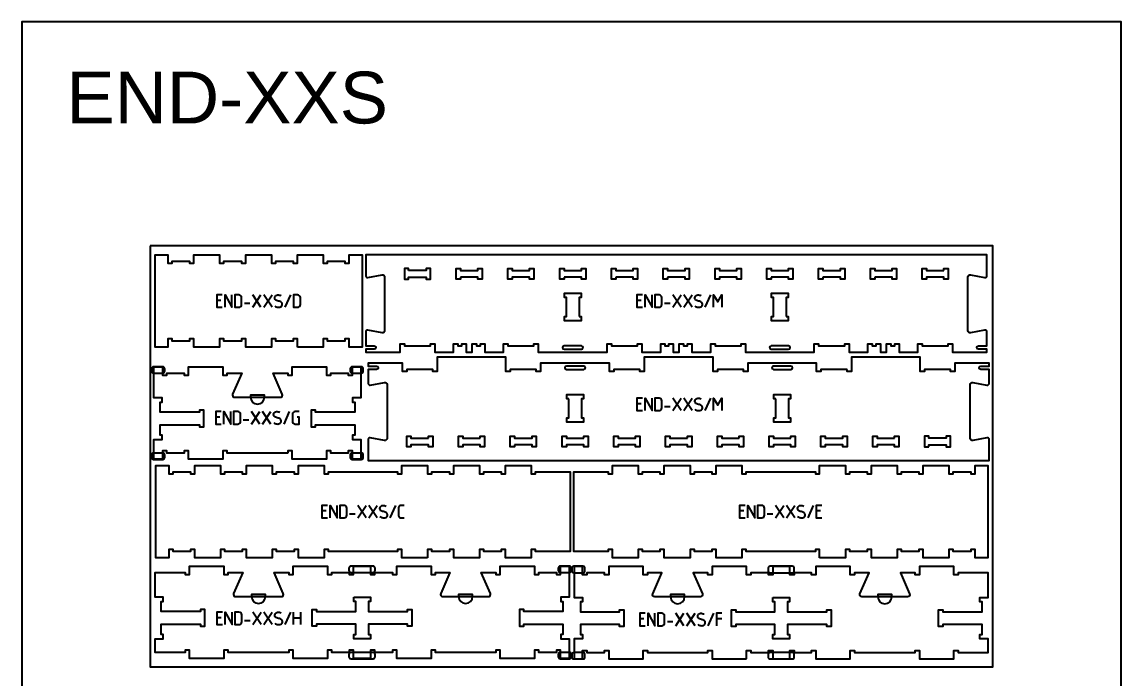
# Model space of a CAD drawing. Extents: x 0 to 12757, y 0 to 27326.
# Drawn here: x 0 to 3183, y 9286 to 11187 of the extents above; entities that cross this region are included whole.
import ezdxf

# ---------------------------------------------------------------- set-up
doc = ezdxf.new("R2010")
doc.units = 0
for name, color, linetype in [('0_SHEET_SPRUCEPLY_2440X122', 1, 'CONTINUOUS'), ('1_ANYTOOL_1MMDEEP_LABELS_S', 2, 'CONTINUOUS'), ('3_ANYTOOL_CUTTHROUGH_INSID', 4, 'CONTINUOUS'), ('4_ANYTOOL_CUTTHROUGH_OUTSI', 5, 'CONTINUOUS'), ('5_ANYTOOL_HALF_MILL_9MM_IN', 70, 'CONTINUOUS'), ('DONOTCUT', 7, 'CONTINUOUS')]:
    doc.layers.add(name, color=color, linetype=linetype)
doc.styles.add('ARIAL', font='')
doc.styles.get('ARIAL').set_extended_font_data('Arial')

msp = doc.modelspace()

# ---------------------------------------------------------------- linework, layer by layer
at = {"layer": '0_SHEET_SPRUCEPLY_2440X122'}
msp.add_lwpolyline([(371.7, 10538.9), (371.7, 9318.9), (2811.7, 9318.9), (2811.7, 10538.9)], close=True, dxfattribs=at)
at = {"layer": '1_ANYTOOL_1MMDEEP_LABELS_S', "color": 2}
for points in [[(580.3, 10396.4), (564.3, 10396.4), (564.3, 10360.4), (580.3, 10360.4)], [(576.3, 10380.4), (564.3, 10380.4)], [(588.3, 10360.4), (588.3, 10396.4), (608.3, 10360.4), (608.3, 10396.4)], [(692.3, 10360.4), (668.3, 10396.4)], [(668.3, 10360.4), (692.3, 10396.4)], [(724.3, 10360.4), (700.3, 10396.4)], [(700.3, 10360.4), (724.3, 10396.4)], [(762.3, 10360.4), (778.3, 10396.4)], [(1797.2, 10396.4), (1781.2, 10396.4), (1781.2, 10360.4), (1797.2, 10360.4)], [(1793.2, 10380.4), (1781.2, 10380.4)], [(1805.2, 10360.4), (1805.2, 10396.4), (1825.2, 10360.4), (1825.2, 10396.4)], [(1909.2, 10360.4), (1885.2, 10396.4)], [(1885.2, 10360.4), (1909.2, 10396.4)], [(1941.2, 10360.4), (1917.2, 10396.4)], [(1917.2, 10360.4), (1941.2, 10396.4)], [(1979.2, 10360.4), (1995.2, 10396.4)], [(2003.2, 10360.4), (2003.2, 10396.4), (2015.2, 10376.4), (2027.2, 10396.4), (2027.2, 10360.4)], [(644.3, 10372.4), (660.3, 10372.4)], [(1861.2, 10372.4), (1877.2, 10372.4)], [(1797.2, 10097.2), (1781.2, 10097.2), (1781.2, 10061.2), (1797.2, 10061.2)], [(1805.2, 10061.2), (1805.2, 10097.2), (1825.2, 10061.2), (1825.2, 10097.2)], [(1909.2, 10061.2), (1885.2, 10097.2)], [(1885.2, 10061.2), (1909.2, 10097.2)], [(1941.2, 10061.2), (1917.2, 10097.2)], [(1917.2, 10061.2), (1941.2, 10097.2)], [(1979.2, 10061.2), (1995.2, 10097.2)], [(2003.2, 10061.2), (2003.2, 10097.2), (2015.2, 10077.2), (2027.2, 10097.2), (2027.2, 10061.2)], [(1793.2, 10081.2), (1781.2, 10081.2)], [(1861.2, 10073.2), (1877.2, 10073.2)], [(577.1, 10058.3), (561.1, 10058.3), (561.1, 10022.3), (577.1, 10022.3)], [(573.1, 10042.3), (561.1, 10042.3)], [(585.1, 10022.3), (585.1, 10058.3), (605.1, 10022.3), (605.1, 10058.3)], [(641.1, 10034.3), (657.1, 10034.3)], [(665.1, 10022.3), (689.1, 10058.3)], [(689.1, 10022.3), (665.1, 10058.3)], [(697.1, 10022.3), (721.1, 10058.3)], [(721.1, 10022.3), (697.1, 10058.3)], [(759.1, 10022.3), (775.1, 10058.3)], [(884.8, 9786.5), (868.8, 9786.5), (868.8, 9750.5), (884.8, 9750.5)], [(892.8, 9750.5), (892.8, 9786.5), (912.8, 9750.5), (912.8, 9786.5)], [(996.8, 9750.5), (972.8, 9786.5)], [(972.8, 9750.5), (996.8, 9786.5)], [(1028.8, 9750.5), (1004.8, 9786.5)], [(1004.8, 9750.5), (1028.8, 9786.5)], [(1066.8, 9750.5), (1082.8, 9786.5)], [(2094.8, 9786.5), (2078.8, 9786.5), (2078.8, 9750.5), (2094.8, 9750.5)], [(2102.8, 9750.5), (2102.8, 9786.5), (2122.8, 9750.5), (2122.8, 9786.5)], [(2206.8, 9750.5), (2182.8, 9786.5)], [(2182.8, 9750.5), (2206.8, 9786.5)], [(2238.8, 9750.5), (2214.8, 9786.5)], [(2214.8, 9750.5), (2238.8, 9786.5)], [(2276.8, 9750.5), (2292.8, 9786.5)], [(2316.8, 9786.5), (2300.8, 9786.5), (2300.8, 9750.5), (2316.8, 9750.5)], [(880.8, 9770.5), (868.8, 9770.5)], [(948.8, 9762.5), (964.8, 9762.5)], [(2090.8, 9770.5), (2078.8, 9770.5)], [(2158.8, 9762.5), (2174.8, 9762.5)], [(2312.8, 9770.5), (2300.8, 9770.5)], [(580.6, 9477.3), (564.6, 9477.3), (564.6, 9441.3), (580.6, 9441.3)], [(576.6, 9461.3), (564.6, 9461.3)], [(588.6, 9441.3), (588.6, 9477.3), (608.6, 9441.3), (608.6, 9477.3)], [(668.6, 9441.3), (692.6, 9477.3)], [(692.6, 9441.3), (668.6, 9477.3)], [(700.6, 9441.3), (724.6, 9477.3)], [(724.6, 9441.3), (700.6, 9477.3)], [(762.6, 9441.3), (778.6, 9477.3)], [(786.6, 9441.3), (786.6, 9477.3)], [(786.6, 9461.3), (806.6, 9461.3)], [(806.6, 9477.3), (806.6, 9441.3)], [(1805.5, 9474.1), (1789.5, 9474.1), (1789.5, 9438.1), (1805.5, 9438.1)], [(1801.5, 9458.1), (1789.5, 9458.1)], [(1813.5, 9438.1), (1813.5, 9474.1), (1833.5, 9438.1), (1833.5, 9474.1)], [(1917.5, 9438.1), (1893.5, 9474.1)], [(1893.5, 9438.1), (1917.5, 9474.1)], [(1949.5, 9438.1), (1925.5, 9474.1)], [(1925.5, 9438.1), (1949.5, 9474.1)], [(1987.5, 9438.1), (2003.5, 9474.1)], [(2027.5, 9474.1), (2011.5, 9474.1), (2011.5, 9438.1)], [(2027.5, 9458.1), (2011.5, 9458.1)], [(644.6, 9453.3), (660.6, 9453.3)], [(1869.5, 9450.1), (1885.5, 9450.1)]]:
    msp.add_lwpolyline(points, dxfattribs=at)
for points in [[(628.3, 10396.4), (616.3, 10396.4), (616.3, 10360.4), (628.3, 10360.4, 0.414214), (636.3, 10368.4), (636.3, 10388.4, 0.414214)], [(798.3, 10396.4), (786.3, 10396.4), (786.3, 10360.4), (798.3, 10360.4, 0.414214), (806.3, 10368.4), (806.3, 10388.4, 0.414214)], [(1845.2, 10396.4), (1833.2, 10396.4), (1833.2, 10360.4), (1845.2, 10360.4, 0.414214), (1853.2, 10368.4), (1853.2, 10388.4, 0.414214)], [(1845.2, 10097.2), (1833.2, 10097.2), (1833.2, 10061.2), (1845.2, 10061.2, 0.414214), (1853.2, 10069.2), (1853.2, 10089.2, 0.414214)], [(625.1, 10058.3), (613.1, 10058.3), (613.1, 10022.3), (625.1, 10022.3, 0.414214), (633.1, 10030.3), (633.1, 10050.3, 0.414214)], [(932.8, 9786.5), (920.8, 9786.5), (920.8, 9750.5), (932.8, 9750.5, 0.414214), (940.8, 9758.5), (940.8, 9778.5, 0.414214)], [(2142.8, 9786.5), (2130.8, 9786.5), (2130.8, 9750.5), (2142.8, 9750.5, 0.414214), (2150.8, 9758.5), (2150.8, 9778.5, 0.414214)], [(628.6, 9477.3), (616.6, 9477.3), (616.6, 9441.3), (628.6, 9441.3, 0.414214), (636.6, 9449.3), (636.6, 9469.3, 0.414214)], [(1853.5, 9474.1), (1841.5, 9474.1), (1841.5, 9438.1), (1853.5, 9438.1, 0.414214), (1861.5, 9446.1), (1861.5, 9466.1, 0.414214)]]:
    msp.add_lwpolyline(points, format="xyb", close=True, dxfattribs=at)
for points in [[(732.3, 10364.4, 0.136555), (741.6, 10360.5, 0.071716), (746.7, 10360.6, 0.133522), (751.3, 10362.7, 0.344001), (753.4, 10372.1, 0.153745), (749.9, 10375.9, 0.071568), (745.2, 10377.7, -0.00912), (740, 10379, -0.090615), (735.5, 10381.1, -0.340346), (732.7, 10390.5, -0.284273), (740.4, 10396.4, -0.092596), (745.4, 10395.9, -0.017533), (750.3, 10394.4)], [(1949.2, 10364.4, 0.136555), (1958.4, 10360.5, 0.071716), (1963.6, 10360.6, 0.133522), (1968.2, 10362.7, 0.344001), (1970.2, 10372.1, 0.153745), (1966.8, 10375.9, 0.071568), (1962, 10377.7, -0.00912), (1956.9, 10379, -0.090615), (1952.3, 10381.1, -0.340346), (1949.5, 10390.5, -0.284273), (1957.2, 10396.4, -0.092596), (1962.2, 10395.9, -0.017533), (1967.2, 10394.4)], [(1949.2, 10065.2, 0.136555), (1958.4, 10061.3, 0.071716), (1963.6, 10061.4, 0.133522), (1968.2, 10063.5, 0.344001), (1970.2, 10073, 0.153745), (1966.8, 10076.7, 0.071568), (1962, 10078.5, -0.00912), (1956.9, 10079.8, -0.090615), (1952.3, 10082, -0.340346), (1949.5, 10091.3, -0.284273), (1957.2, 10097.2, -0.092596), (1962.2, 10096.8, -0.017533), (1967.2, 10095.2)], [(729.1, 10026.3, 0.136555), (738.3, 10022.4, 0.071716), (743.5, 10022.5, 0.133522), (748.1, 10024.7, 0.344001), (750.1, 10034.1, 0.153745), (746.7, 10037.8, 0.071568), (741.9, 10039.6, -0.00912), (736.8, 10040.9, -0.090615), (732.2, 10043.1, -0.340346), (729.4, 10052.5, -0.284273), (737.1, 10058.3, -0.092596), (742.1, 10057.9, -0.017533), (747.1, 10056.3)], [(803.1, 10058.3), (791.1, 10058.3, 0.414214), (783.1, 10050.3), (783.1, 10030.3, 0.414214), (791.1, 10022.3), (803.1, 10022.3), (803.1, 10042.3), (797.1, 10042.3)], [(1036.8, 9754.5, 0.136555), (1046, 9750.6, 0.071716), (1051.2, 9750.7, 0.133522), (1055.8, 9752.8, 0.344001), (1057.8, 9762.2, 0.153745), (1054.4, 9765.9, 0.071568), (1049.6, 9767.8, -0.00912), (1044.5, 9769.1, -0.090615), (1039.9, 9771.2, -0.340346), (1037.1, 9780.6, -0.284273), (1044.8, 9786.5, -0.092596), (1049.8, 9786, -0.017533), (1054.8, 9784.5)], [(1106.8, 9786.5), (1096.8, 9786.5, 0.414214), (1090.8, 9780.5), (1090.8, 9756.5, 0.414214), (1096.8, 9750.5), (1106.8, 9750.5)], [(2246.8, 9754.5, 0.136555), (2256, 9750.6, 0.071716), (2261.2, 9750.7, 0.133522), (2265.8, 9752.8, 0.344001), (2267.8, 9762.2, 0.153745), (2264.4, 9765.9, 0.071568), (2259.6, 9767.8, -0.00912), (2254.5, 9769.1, -0.090615), (2249.9, 9771.2, -0.340346), (2247.1, 9780.6, -0.284273), (2254.8, 9786.5, -0.092596), (2259.8, 9786, -0.017533), (2264.8, 9784.5)], [(732.6, 9445.3, 0.136555), (741.8, 9441.4, 0.071716), (747, 9441.5, 0.133522), (751.6, 9443.6, 0.344001), (753.7, 9453.1, 0.153745), (750.2, 9456.8, 0.071568), (745.5, 9458.6, -0.00912), (740.3, 9459.9, -0.090615), (735.7, 9462.1, -0.340346), (732.9, 9471.5, -0.284273), (740.6, 9477.3, -0.092596), (745.6, 9476.9, -0.017533), (750.6, 9475.3)], [(1957.5, 9442.1, 0.136555), (1966.8, 9438.2, 0.071716), (1971.9, 9438.3, 0.133522), (1976.5, 9440.4, 0.344001), (1978.6, 9449.8, 0.153745), (1975.1, 9453.5, 0.071568), (1970.4, 9455.4, -0.00912), (1965.3, 9456.7, -0.090615), (1960.7, 9458.8, -0.340346), (1957.9, 9468.2, -0.284273), (1965.6, 9474.1, -0.092596), (1970.6, 9473.6, -0.017533), (1975.5, 9472.1)]]:
    msp.add_lwpolyline(points, format="xyb", dxfattribs=at)
at = {"layer": '3_ANYTOOL_CUTTHROUGH_INSID', "color": 4}
for points in [[(1120, 10466.6), (1120, 10472.6), (1107.5, 10472.6), (1107.5, 10442.1), (1120, 10442.1), (1120, 10448.1), (1170.5, 10448.1), (1170.5, 10442.1), (1183, 10442.1), (1183, 10472.6), (1170.5, 10472.6), (1170.5, 10466.6)], [(1270, 10448.1), (1270, 10442.1), (1257.5, 10442.1), (1257.5, 10472.6), (1270, 10472.6), (1270, 10466.6), (1320.5, 10466.6), (1320.5, 10472.6), (1333, 10472.6), (1333, 10442.1), (1320.5, 10442.1), (1320.5, 10448.1)], [(1445.3, 10466.6), (1470.5, 10466.6), (1470.5, 10472.6), (1483, 10472.6), (1483, 10442.1), (1470.5, 10442.1), (1470.5, 10448.1), (1420, 10448.1), (1420, 10442.1), (1407.5, 10442.1), (1407.5, 10472.6), (1420, 10472.6), (1420, 10466.6)], [(1570, 10448.1), (1570, 10442.1), (1557.5, 10442.1), (1557.5, 10472.6), (1570, 10472.6), (1570, 10466.6), (1620.5, 10466.6), (1620.5, 10472.6), (1633, 10472.6), (1633, 10442.1), (1620.5, 10442.1), (1620.5, 10448.1)], [(1720, 10448.1), (1720, 10442.1), (1707.5, 10442.1), (1707.5, 10472.6), (1720, 10472.6), (1720, 10466.6), (1770.5, 10466.6), (1770.5, 10472.6), (1783, 10472.6), (1783, 10442.1), (1770.5, 10442.1), (1770.5, 10448.1)], [(1870, 10448.1), (1870, 10442.1), (1857.5, 10442.1), (1857.5, 10472.6), (1870, 10472.6), (1870, 10466.6), (1920.5, 10466.6), (1920.5, 10472.6), (1933, 10472.6), (1933, 10442.1), (1920.5, 10442.1), (1920.5, 10448.1)], [(2045.3, 10466.6), (2070.5, 10466.6), (2070.5, 10472.6), (2083, 10472.6), (2083, 10442.1), (2070.5, 10442.1), (2070.5, 10448.1), (2020, 10448.1), (2020, 10442.1), (2007.5, 10442.1), (2007.5, 10472.6), (2020, 10472.6), (2020, 10466.6)], [(2170, 10448.1), (2170, 10442.1), (2157.5, 10442.1), (2157.5, 10472.6), (2170, 10472.6), (2170, 10466.6), (2220.5, 10466.6), (2220.5, 10472.6), (2233, 10472.6), (2233, 10442.1), (2220.5, 10442.1), (2220.5, 10448.1)], [(2320, 10448.1), (2320, 10442.1), (2307.5, 10442.1), (2307.5, 10472.6), (2320, 10472.6), (2320, 10466.6), (2370.5, 10466.6), (2370.5, 10472.6), (2383, 10472.6), (2383, 10442.1), (2370.5, 10442.1), (2370.5, 10448.1)], [(2470, 10448.1), (2470, 10442.1), (2457.5, 10442.1), (2457.5, 10472.6), (2470, 10472.6), (2470, 10466.6), (2520.5, 10466.6), (2520.5, 10472.6), (2533, 10472.6), (2533, 10442.1), (2520.5, 10442.1), (2520.5, 10448.1)], [(2670.5, 10466.6), (2670.5, 10472.6), (2683, 10472.6), (2683, 10442.1), (2670.5, 10442.1), (2670.5, 10448.1), (2620, 10448.1), (2620, 10442.1), (2607.5, 10442.1), (2607.5, 10472.6), (2620, 10472.6), (2620, 10466.6)], [(1613.5, 10333.6), (1619.5, 10333.6), (1619.5, 10321.1), (1571, 10321.1), (1571, 10333.6), (1577, 10333.6), (1577, 10389.1), (1571, 10389.1), (1571, 10401.6), (1619.5, 10401.6), (1619.5, 10389.1), (1613.5, 10389.1)], [(2213.5, 10333.6), (2219.5, 10333.6), (2219.5, 10321.1), (2171, 10321.1), (2171, 10333.6), (2177, 10333.6), (2177, 10389.1), (2171, 10389.1), (2171, 10401.6), (2219.5, 10401.6), (2219.5, 10389.1), (2213.5, 10389.1)], [(1583.8, 10095.4), (1577.8, 10095.4), (1577.8, 10107.9), (1626.3, 10107.9), (1626.3, 10095.4), (1620.3, 10095.4), (1620.3, 10039.9), (1626.3, 10039.9), (1626.3, 10027.4), (1577.8, 10027.4), (1577.8, 10039.9), (1583.8, 10039.9)], [(2183.8, 10095.4), (2177.8, 10095.4), (2177.8, 10107.9), (2226.3, 10107.9), (2226.3, 10095.4), (2220.3, 10095.4), (2220.3, 10039.9), (2226.3, 10039.9), (2226.3, 10027.4), (2177.8, 10027.4), (2177.8, 10039.9), (2183.8, 10039.9)], [(1177.3, 9980.9), (1177.3, 9986.9), (1189.8, 9986.9), (1189.8, 9956.4), (1177.3, 9956.4), (1177.3, 9962.4), (1126.8, 9962.4), (1126.8, 9956.4), (1114.3, 9956.4), (1114.3, 9986.9), (1126.8, 9986.9), (1126.8, 9980.9)], [(1327.3, 9980.9), (1327.3, 9986.9), (1339.8, 9986.9), (1339.8, 9956.4), (1327.3, 9956.4), (1327.3, 9962.4), (1276.8, 9962.4), (1276.8, 9956.4), (1264.3, 9956.4), (1264.3, 9986.9), (1276.8, 9986.9), (1276.8, 9980.9)], [(1426.8, 9962.4), (1426.8, 9956.4), (1414.3, 9956.4), (1414.3, 9986.9), (1426.8, 9986.9), (1426.8, 9980.9), (1477.3, 9980.9), (1477.3, 9986.9), (1489.8, 9986.9), (1489.8, 9956.4), (1477.3, 9956.4), (1477.3, 9962.4)], [(1627.3, 9980.9), (1627.3, 9986.9), (1639.8, 9986.9), (1639.8, 9956.4), (1627.3, 9956.4), (1627.3, 9962.4), (1576.8, 9962.4), (1576.8, 9956.4), (1564.3, 9956.4), (1564.3, 9986.9), (1576.8, 9986.9), (1576.8, 9980.9)], [(1752.1, 9962.4), (1726.8, 9962.4), (1726.8, 9956.4), (1714.3, 9956.4), (1714.3, 9986.9), (1726.8, 9986.9), (1726.8, 9980.9), (1777.3, 9980.9), (1777.3, 9986.9), (1789.8, 9986.9), (1789.8, 9956.4), (1777.3, 9956.4), (1777.3, 9962.4)], [(1927.3, 9980.9), (1927.3, 9986.9), (1939.8, 9986.9), (1939.8, 9956.4), (1927.3, 9956.4), (1927.3, 9962.4), (1876.8, 9962.4), (1876.8, 9956.4), (1864.3, 9956.4), (1864.3, 9986.9), (1876.8, 9986.9), (1876.8, 9980.9)], [(2077.3, 9980.9), (2077.3, 9986.9), (2089.8, 9986.9), (2089.8, 9956.4), (2077.3, 9956.4), (2077.3, 9962.4), (2026.8, 9962.4), (2026.8, 9956.4), (2014.3, 9956.4), (2014.3, 9986.9), (2026.8, 9986.9), (2026.8, 9980.9)], [(2227.3, 9980.9), (2227.3, 9986.9), (2239.8, 9986.9), (2239.8, 9956.4), (2227.3, 9956.4), (2227.3, 9962.4), (2176.8, 9962.4), (2176.8, 9956.4), (2164.3, 9956.4), (2164.3, 9986.9), (2176.8, 9986.9), (2176.8, 9980.9)], [(2352.1, 9962.4), (2326.8, 9962.4), (2326.8, 9956.4), (2314.3, 9956.4), (2314.3, 9986.9), (2326.8, 9986.9), (2326.8, 9980.9), (2377.3, 9980.9), (2377.3, 9986.9), (2389.8, 9986.9), (2389.8, 9956.4), (2377.3, 9956.4), (2377.3, 9962.4)], [(2527.3, 9980.9), (2527.3, 9986.9), (2539.8, 9986.9), (2539.8, 9956.4), (2527.3, 9956.4), (2527.3, 9962.4), (2476.8, 9962.4), (2476.8, 9956.4), (2464.3, 9956.4), (2464.3, 9986.9), (2476.8, 9986.9), (2476.8, 9980.9)], [(2626.8, 9956.4), (2626.8, 9962.4), (2677.3, 9962.4), (2677.3, 9956.4), (2689.8, 9956.4), (2689.8, 9986.9), (2677.3, 9986.9), (2677.3, 9980.9), (2626.8, 9980.9), (2626.8, 9986.9), (2614.3, 9986.9), (2614.3, 9956.4)], [(960.8, 9520.8), (1009.3, 9520.8), (1009.3, 9508.3), (1003.3, 9508.3), (1003.3, 9478.8), (1116.8, 9478.8), (1116.8, 9484.8), (1129.3, 9484.8), (1129.3, 9436.3), (1116.8, 9436.3), (1116.8, 9442.3), (1003.3, 9442.3), (1003.3, 9412.8), (1009.3, 9412.8), (1009.3, 9400.3), (960.8, 9400.3), (960.8, 9412.8), (966.8, 9412.8), (966.8, 9442.3), (853.3, 9442.3), (853.3, 9436.3), (840.8, 9436.3), (840.8, 9484.8), (853.3, 9484.8), (853.3, 9478.8), (966.8, 9478.8), (966.8, 9508.3), (960.8, 9508.3)], [(2174.9, 9520.1), (2223.4, 9520.1), (2223.4, 9507.6), (2217.4, 9507.6), (2217.4, 9478.1), (2330.9, 9478.1), (2330.9, 9484.1), (2343.4, 9484.1), (2343.4, 9435.6), (2330.9, 9435.6), (2330.9, 9441.6), (2217.4, 9441.6), (2217.4, 9412.1), (2223.4, 9412.1), (2223.4, 9399.6), (2174.9, 9399.6), (2174.9, 9412.1), (2180.9, 9412.1), (2180.9, 9441.6), (2067.4, 9441.6), (2067.4, 9435.6), (2054.9, 9435.6), (2054.9, 9484.1), (2067.4, 9484.1), (2067.4, 9478.1), (2180.9, 9478.1), (2180.9, 9507.6), (2174.9, 9507.6)]]:
    msp.add_lwpolyline(points, close=True, dxfattribs=at)
for points in [[(1570.3, 10239.1), (1620.3, 10239.1, 1), (1620.3, 10248.6), (1570.3, 10248.6, 1)], [(2170.3, 10239.1), (2220.3, 10239.1, 1), (2220.3, 10248.6), (2170.3, 10248.6, 1)], [(1627.1, 10189.9), (1577.1, 10189.9, 1), (1577.1, 10180.4), (1627.1, 10180.4, 1)], [(2227.1, 10189.9), (2177.1, 10189.9, 1), (2177.1, 10180.4), (2227.1, 10180.4, 1)]]:
    msp.add_lwpolyline(points, format="xyb", close=True, dxfattribs=at)
at = {"layer": '4_ANYTOOL_CUTTHROUGH_OUTSI', "color": 5}
for points in [[(798, 10244.6), (798, 10268.6), (785.5, 10268.6), (785.5, 10262.6), (735, 10262.6), (735, 10268.6), (722.5, 10268.6), (722.5, 10244.6), (648, 10244.6), (648, 10268.6), (635.5, 10268.6), (635.5, 10262.6), (585, 10262.6), (585, 10268.6), (572.5, 10268.6), (572.5, 10244.6), (498, 10244.6), (498, 10268.6), (485.5, 10268.6), (485.5, 10262.6), (435, 10262.6), (435, 10268.6), (422.5, 10268.6), (422.5, 10244.6), (385.5, 10244.6), (385.5, 10512.1), (422.5, 10512.1), (422.5, 10488.1), (435, 10488.1), (435, 10494.1), (485.5, 10494.1), (485.5, 10488.1), (498, 10488.1), (498, 10512.1), (572.5, 10512.1), (572.5, 10488.1), (585, 10488.1), (585, 10494.1), (635.5, 10494.1), (635.5, 10488.1), (648, 10488.1), (648, 10512.1), (722.5, 10512.1), (722.5, 10488.1), (735, 10488.1), (735, 10494.1), (785.5, 10494.1), (785.5, 10488.1), (798, 10488.1), (798, 10512.1), (872.5, 10512.1), (872.5, 10488.1), (885, 10488.1), (885, 10494.1), (935.5, 10494.1), (935.5, 10488.1), (948, 10488.1), (948, 10512.1), (985, 10512.1), (985, 10244.6), (948, 10244.6), (948, 10268.6), (935.5, 10268.6), (935.5, 10262.6), (885, 10262.6), (885, 10268.6), (872.5, 10268.6), (872.5, 10244.6)], [(1175, 9634.7), (1100.5, 9634.7), (1100.5, 9658.7), (1088, 9658.7), (1088, 9652.7), (887.5, 9652.7), (887.5, 9658.7), (875, 9658.7), (875, 9634.7), (800.5, 9634.7), (800.5, 9658.7), (788, 9658.7), (788, 9652.7), (737.5, 9652.7), (737.5, 9658.7), (725, 9658.7), (725, 9634.7), (650.5, 9634.7), (650.5, 9658.7), (638, 9658.7), (638, 9652.7), (587.5, 9652.7), (587.5, 9658.7), (575, 9658.7), (575, 9634.7), (500.5, 9634.7), (500.5, 9658.7), (488, 9658.7), (488, 9652.7), (437.5, 9652.7), (437.5, 9658.7), (425, 9658.7), (425, 9634.7), (388, 9634.7), (388, 9902.2), (425, 9902.2), (425, 9878.2), (437.5, 9878.2), (437.5, 9884.2), (488, 9884.2), (488, 9878.2), (500.5, 9878.2), (500.5, 9902.2), (575, 9902.2), (575, 9878.2), (587.5, 9878.2), (587.5, 9884.2), (638, 9884.2), (638, 9878.2), (650.5, 9878.2), (650.5, 9902.2), (725, 9902.2), (725, 9878.2), (737.5, 9878.2), (737.5, 9884.2), (788, 9884.2), (788, 9878.2), (800.5, 9878.2), (800.5, 9902.2), (875, 9902.2), (875, 9878.2), (887.5, 9878.2), (887.5, 9884.2), (1088, 9884.2), (1088, 9878.2), (1100.5, 9878.2), (1100.5, 9902.2), (1175, 9902.2), (1175, 9878.2), (1187.5, 9878.2), (1187.5, 9884.2), (1238, 9884.2), (1238, 9878.2), (1250.5, 9878.2), (1250.5, 9902.2), (1325, 9902.2), (1325, 9878.2), (1337.5, 9878.2), (1337.5, 9884.2), (1388, 9884.2), (1388, 9878.2), (1400.5, 9878.2), (1400.5, 9902.2), (1475, 9902.2), (1475, 9878.2), (1487.5, 9878.2), (1487.5, 9884.2), (1587.5, 9884.2), (1587.5, 9652.7), (1487.5, 9652.7), (1487.5, 9658.7), (1475, 9658.7), (1475, 9634.7), (1400.5, 9634.7), (1400.5, 9658.7), (1388, 9658.7), (1388, 9652.7), (1337.5, 9652.7), (1337.5, 9658.7), (1325, 9658.7), (1325, 9634.7), (1250.5, 9634.7), (1250.5, 9658.7), (1238, 9658.7), (1238, 9652.7), (1187.5, 9652.7), (1187.5, 9658.7), (1175, 9658.7)], [(2310.5, 9634.7), (2310.5, 9658.7), (2298, 9658.7), (2298, 9652.7), (2097.5, 9652.7), (2097.5, 9658.7), (2085, 9658.7), (2085, 9634.7), (2010.5, 9634.7), (2010.5, 9658.7), (1998, 9658.7), (1998, 9652.7), (1947.5, 9652.7), (1947.5, 9658.7), (1935, 9658.7), (1935, 9634.7), (1860.5, 9634.7), (1860.5, 9658.7), (1848, 9658.7), (1848, 9652.7), (1797.5, 9652.7), (1797.5, 9658.7), (1785, 9658.7), (1785, 9634.7), (1710.5, 9634.7), (1710.5, 9658.7), (1698, 9658.7), (1698, 9652.7), (1598, 9652.7), (1598, 9884.2), (1698, 9884.2), (1698, 9878.2), (1710.5, 9878.2), (1710.5, 9902.2), (1785, 9902.2), (1785, 9878.2), (1797.5, 9878.2), (1797.5, 9884.2), (1848, 9884.2), (1848, 9878.2), (1860.5, 9878.2), (1860.5, 9902.2), (1935, 9902.2), (1935, 9878.2), (1947.5, 9878.2), (1947.5, 9884.2), (1998, 9884.2), (1998, 9878.2), (2010.5, 9878.2), (2010.5, 9902.2), (2085, 9902.2), (2085, 9878.2), (2097.5, 9878.2), (2097.5, 9884.2), (2298, 9884.2), (2298, 9878.2), (2310.5, 9878.2), (2310.5, 9902.2), (2385, 9902.2), (2385, 9878.2), (2397.5, 9878.2), (2397.5, 9884.2), (2448, 9884.2), (2448, 9878.2), (2460.5, 9878.2), (2460.5, 9902.2), (2535, 9902.2), (2535, 9878.2), (2547.5, 9878.2), (2547.5, 9884.2), (2598, 9884.2), (2598, 9878.2), (2610.5, 9878.2), (2610.5, 9902.2), (2685, 9902.2), (2685, 9878.2), (2697.5, 9878.2), (2697.5, 9884.2), (2748, 9884.2), (2748, 9878.2), (2760.5, 9878.2), (2760.5, 9902.2), (2797.5, 9902.2), (2797.5, 9634.7), (2760.5, 9634.7), (2760.5, 9658.7), (2748, 9658.7), (2748, 9652.7), (2697.5, 9652.7), (2697.5, 9658.7), (2685, 9658.7), (2685, 9634.7), (2610.5, 9634.7), (2610.5, 9658.7), (2598, 9658.7), (2598, 9652.7), (2547.5, 9652.7), (2547.5, 9658.7), (2535, 9658.7), (2535, 9634.7), (2460.5, 9634.7), (2460.5, 9658.7), (2448, 9658.7), (2448, 9652.7), (2397.5, 9652.7), (2397.5, 9658.7), (2385, 9658.7), (2385, 9634.7)]]:
    msp.add_lwpolyline(points, close=True, dxfattribs=at)
for points in [[(1395.3, 10254.6), (1407.5, 10254.6), (1407.5, 10248.6), (1483, 10248.6), (1483, 10254.6), (1495.5, 10254.6), (1495.5, 10230.6), (1695, 10230.6), (1695, 10254.6), (1707.5, 10254.6), (1707.5, 10248.6), (1783, 10248.6), (1783, 10254.6), (1795.5, 10254.6), (1795.5, 10230.6), (1850, 10230.6), (1850, 10254.6), (1862.5, 10254.6), (1862.5, 10248.6), (1874, 10248.6), (1874, 10254.6), (1886.5, 10254.6), (1886.5, 10230.6), (1904, 10230.6), (1904, 10254.6), (1916.5, 10254.6), (1916.5, 10248.6), (1928, 10248.6), (1928, 10254.6), (1940.5, 10254.6), (1940.5, 10230.6), (1995, 10230.6), (1995, 10254.6), (2007.5, 10254.6), (2007.5, 10248.6), (2083, 10248.6), (2083, 10254.6), (2095.5, 10254.6), (2095.5, 10230.6), (2295, 10230.6), (2295, 10254.6), (2307.5, 10254.6), (2307.5, 10248.6), (2383, 10248.6), (2383, 10254.6), (2395.5, 10254.6), (2395.5, 10230.6), (2450, 10230.6), (2450, 10254.6), (2462.5, 10254.6), (2462.5, 10248.6), (2474, 10248.6), (2474, 10254.6), (2486.5, 10254.6), (2486.5, 10230.6), (2504, 10230.6), (2504, 10254.6), (2516.5, 10254.6), (2516.5, 10248.6), (2528, 10248.6), (2528, 10254.6), (2540.5, 10254.6), (2540.5, 10230.6), (2595, 10230.6), (2595, 10254.6), (2607.5, 10254.6), (2607.5, 10248.6), (2683, 10248.6), (2683, 10254.6), (2695.5, 10254.6), (2695.5, 10230.6), (2795, 10230.6), (2795, 10239.1), (2770.3, 10239.1), (2770.3, 10239.1, -1), (2770.3, 10248.6), (2795, 10248.6), (2795, 10288.3), (2795, 10288.3, 0.220464), (2793, 10292.7, 0.220352), (2788.3, 10294), (2747.3, 10286.3), (2747.3, 10286.3), (2747.3, 10286.3, -0.463455), (2740, 10292.5), (2740, 10448.3, -0.463455), (2747.3, 10454.5), (2747.3, 10454.5), (2747.3, 10454.5), (2747.3, 10454.5), (2788.3, 10446.8, 0.220352), (2793, 10448.1, 0.220464), (2795, 10452.5), (2795, 10512.1), (995.5, 10512.1), (995.5, 10452.5), (995.5, 10452.5, 0.220464), (997.6, 10448.1, 0.220352), (1002.2, 10446.8), (1043.3, 10454.5), (1043.3, 10454.5), (1043.3, 10454.5), (1043.3, 10454.5, -0.463455), (1050.5, 10448.3), (1050.5, 10292.5, -0.463455), (1043.3, 10286.3), (1043.3, 10286.3), (1043.3, 10286.3), (1002.2, 10294), (1002.2, 10294, 0.220352), (997.6, 10292.7, 0.220464), (995.5, 10288.3), (995.5, 10248.6), (1020.3, 10248.6), (1020.3, 10248.6, -1), (1020.3, 10239.1), (995.5, 10239.1), (995.5, 10230.6), (1095, 10230.6), (1095, 10254.6), (1107.5, 10254.6), (1107.5, 10248.6), (1183, 10248.6), (1183, 10254.6), (1195.5, 10254.6), (1195.5, 10230.6), (1250, 10230.6), (1250, 10254.6), (1262.5, 10254.6), (1262.5, 10248.6), (1274, 10248.6), (1274, 10254.6), (1286.5, 10254.6), (1286.5, 10230.6), (1304, 10230.6), (1304, 10254.6), (1316.5, 10254.6), (1316.5, 10248.6), (1328, 10248.6), (1328, 10254.6), (1340.5, 10254.6), (1340.5, 10230.6), (1395, 10230.6), (1395, 10254.6), (1395.3, 10254.6)], [(769.8, 9938.2), (594.3, 9938.2), (594.3, 9944.2), (581.8, 9944.2), (581.8, 9920.2), (482.3, 9920.2), (482.3, 9944.2), (469.8, 9944.2), (469.8, 9938.2), (419.3, 9938.2), (419.3, 9944.2), (406.8, 9944.2), (406.8, 9920.2), (382.3, 9920.2), (382.3, 9977.7), (406.3, 9977.7), (406.3, 9990.2), (400.3, 9990.2), (400.3, 10019.7), (513.8, 10019.7), (513.8, 10013.7), (526.3, 10013.7), (526.3, 10062.2), (513.8, 10062.2), (513.8, 10056.2), (400.3, 10056.2), (400.3, 10085.7), (406.3, 10085.7), (406.3, 10098.2), (382.3, 10098.2), (382.3, 10187.7), (406.8, 10187.7), (406.8, 10163.7), (419.3, 10163.7), (419.3, 10169.7), (469.8, 10169.7), (469.8, 10163.7), (482.3, 10163.7), (482.3, 10187.7), (581.8, 10187.7), (581.8, 10163.7), (594.3, 10163.7), (594.3, 10169.7), (636.7, 10169.7), (610.1, 10108.4), (610.1, 10108.4, 0.539734), (615.9, 10099.7), (748.3, 10099.7, 0.539734), (754, 10108.4), (727.4, 10169.7), (769.8, 10169.7), (769.8, 10163.7), (782.3, 10163.7), (782.3, 10187.7), (881.8, 10187.7), (881.8, 10163.7), (894.3, 10163.7), (894.3, 10169.7), (944.8, 10169.7), (944.8, 10163.7), (957.3, 10163.7), (957.3, 10187.7), (981.8, 10187.7), (981.8, 10098.2), (957.8, 10098.2), (957.8, 10085.7), (963.8, 10085.7), (963.8, 10056.2), (850.3, 10056.2), (850.3, 10062.2), (837.8, 10062.2), (837.8, 10013.7), (850.3, 10013.7), (850.3, 10019.7), (963.8, 10019.7), (963.8, 9990.2), (957.8, 9990.2), (957.8, 9977.7), (981.8, 9977.7), (981.8, 9920.2), (957.3, 9920.2), (957.3, 9944.2), (944.8, 9944.2), (944.8, 9938.2), (894.3, 9938.2), (894.3, 9944.2), (881.8, 9944.2), (881.8, 9920.2), (782.3, 9920.2), (782.3, 9944.2), (769.8, 9944.2), (769.8, 9938.2)], [(2389.8, 10180.4), (2314.3, 10180.4), (2314.3, 10174.4), (2301.8, 10174.4), (2301.8, 10198.4), (2102.3, 10198.4), (2102.3, 10174.4), (2089.8, 10174.4), (2089.8, 10180.4), (2014.3, 10180.4), (2014.3, 10174.4), (2001.8, 10174.4), (2001.8, 10216.4), (1802.3, 10216.4), (1802.3, 10174.4), (1789.8, 10174.4), (1789.8, 10180.4), (1714.3, 10180.4), (1714.3, 10174.4), (1701.8, 10174.4), (1701.8, 10198.4), (1502.3, 10198.4), (1502.3, 10174.4), (1489.8, 10174.4), (1489.8, 10180.4), (1414.3, 10180.4), (1414.3, 10174.4), (1401.8, 10174.4), (1401.8, 10216.4), (1202.3, 10216.4), (1202.3, 10174.4), (1189.8, 10174.4), (1189.8, 10180.4), (1114.3, 10180.4), (1114.3, 10174.4), (1101.8, 10174.4), (1101.8, 10198.4), (1002.3, 10198.4), (1002.3, 10189.9), (1027.1, 10189.9), (1027.1, 10189.9, -1), (1027.1, 10180.4), (1002.3, 10180.4), (1002.3, 10140.7), (1002.3, 10140.7, 0.220464), (1004.4, 10136.4, 0.220352), (1009, 10135.1), (1050.1, 10142.7), (1050.1, 10142.7), (1050.1, 10142.7, -0.463455), (1057.3, 10136.6), (1057.3, 9980.7, -0.463455), (1050.1, 9974.6), (1050.1, 9974.6), (1050.1, 9974.6), (1050.1, 9974.6), (1009, 9982.2, 0.220352), (1004.4, 9981, 0.220464), (1002.3, 9976.6), (1002.3, 9916.9), (2801.8, 9916.9), (2801.8, 9976.6), (2801.8, 9976.6, 0.220464), (2799.8, 9981, 0.220352), (2795.2, 9982.2), (2754.1, 9974.6), (2754.1, 9974.6), (2754.1, 9974.6), (2754.1, 9974.6, -0.463455), (2746.8, 9980.7), (2746.8, 10136.6, -0.463455), (2754.1, 10142.7), (2754.1, 10142.7), (2754.1, 10142.7), (2795.2, 10135.1), (2795.2, 10135.1, 0.220352), (2799.8, 10136.4, 0.220464), (2801.8, 10140.7), (2801.8, 10180.4), (2777.1, 10180.4), (2777.1, 10180.4, -1), (2777.1, 10189.9), (2801.8, 10189.9), (2801.8, 10198.4), (2702.3, 10198.4), (2702.3, 10174.4), (2689.8, 10174.4), (2689.8, 10180.4), (2614.3, 10180.4), (2614.3, 10174.4), (2601.8, 10174.4), (2601.8, 10216.4), (2402.3, 10216.4), (2402.3, 10174.4), (2389.8, 10174.4), (2389.8, 10180.4)], [(1560.1, 9366.8), (1547.8, 9366.8), (1547.8, 9360.8), (1497.3, 9360.8), (1497.3, 9366.8), (1484.8, 9366.8), (1484.8, 9342.8), (1385.3, 9342.8), (1385.3, 9366.8), (1372.8, 9366.8), (1372.8, 9360.8), (1197.3, 9360.8), (1197.3, 9366.8), (1184.8, 9366.8), (1184.8, 9342.8), (1085.3, 9342.8), (1085.3, 9366.8), (1072.8, 9366.8), (1072.8, 9360.8), (1022.3, 9360.8), (1022.3, 9366.8), (1009.8, 9366.8), (1009.8, 9342.8), (960.3, 9342.8), (960.3, 9366.8), (947.8, 9366.8), (947.8, 9360.8), (897.3, 9360.8), (897.3, 9366.8), (884.8, 9366.8), (884.8, 9342.8), (785.3, 9342.8), (785.3, 9366.8), (772.8, 9366.8), (772.8, 9360.8), (597.3, 9360.8), (597.3, 9366.8), (584.8, 9366.8), (584.8, 9342.8), (485.3, 9342.8), (485.3, 9366.8), (472.8, 9366.8), (472.8, 9360.8), (385.3, 9360.8), (385.3, 9400.3), (409.3, 9400.3), (409.3, 9412.8), (403.3, 9412.8), (403.3, 9442.3), (516.8, 9442.3), (516.8, 9436.3), (529.3, 9436.3), (529.3, 9484.8), (516.8, 9484.8), (516.8, 9478.8), (403.3, 9478.8), (403.3, 9508.3), (409.3, 9508.3), (409.3, 9520.8), (385.3, 9520.8), (385.3, 9592.3), (472.8, 9592.3), (472.8, 9586.3), (485.3, 9586.3), (485.3, 9610.3), (584.8, 9610.3), (584.8, 9586.3), (597.3, 9586.3), (597.3, 9592.3), (639.7, 9592.3), (613.1, 9531), (613.1, 9531, 0.539734), (618.9, 9522.3), (751.3, 9522.3, 0.539734), (757, 9531), (730.5, 9592.3), (772.8, 9592.3), (772.8, 9586.3), (785.3, 9586.3), (785.3, 9610.3), (884.8, 9610.3), (884.8, 9586.3), (897.3, 9586.3), (897.3, 9592.3), (947.8, 9592.3), (947.8, 9586.3), (960.3, 9586.3), (960.3, 9610.3), (1009.8, 9610.3), (1009.8, 9586.3), (1022.3, 9586.3), (1022.3, 9592.3), (1072.8, 9592.3), (1072.8, 9586.3), (1085.3, 9586.3), (1085.3, 9610.3), (1184.8, 9610.3), (1184.8, 9586.3), (1197.3, 9586.3), (1197.3, 9592.3), (1239.7, 9592.3), (1213.1, 9531), (1213.1, 9531, 0.539734), (1218.9, 9522.3), (1351.3, 9522.3, 0.539734), (1357, 9531), (1330.5, 9592.3), (1372.8, 9592.3), (1372.8, 9586.3), (1385.3, 9586.3), (1385.3, 9610.3), (1484.8, 9610.3), (1484.8, 9586.3), (1497.3, 9586.3), (1497.3, 9592.3), (1547.8, 9592.3), (1547.8, 9586.3), (1560.3, 9586.3), (1560.3, 9610.3), (1584.8, 9610.3), (1584.8, 9520.8), (1560.8, 9520.8), (1560.8, 9508.3), (1566.8, 9508.3), (1566.8, 9478.8), (1453.3, 9478.8), (1453.3, 9484.8), (1440.8, 9484.8), (1440.8, 9436.3), (1453.3, 9436.3), (1453.3, 9442.3), (1566.8, 9442.3), (1566.8, 9412.8), (1560.8, 9412.8), (1560.8, 9400.3), (1584.8, 9400.3), (1584.8, 9342.8), (1560.3, 9342.8), (1560.3, 9366.8), (1560.1, 9366.8)], [(2098.9, 9342.1), (2098.9, 9366.1), (2111.4, 9366.1), (2111.4, 9360.1), (2161.9, 9360.1), (2161.9, 9366.1), (2174.4, 9366.1), (2174.4, 9342.1), (2223.9, 9342.1), (2223.9, 9366.1), (2236.4, 9366.1), (2236.4, 9360.1), (2286.9, 9360.1), (2286.9, 9366.1), (2299.4, 9366.1), (2299.4, 9342.1), (2398.9, 9342.1), (2398.9, 9366.1), (2411.4, 9366.1), (2411.4, 9360.1), (2586.9, 9360.1), (2586.9, 9366.1), (2599.4, 9366.1), (2599.4, 9342.1), (2698.9, 9342.1), (2698.9, 9366.1), (2711.4, 9366.1), (2711.4, 9360.1), (2798.9, 9360.1), (2798.9, 9399.6), (2774.9, 9399.6), (2774.9, 9412.1), (2780.9, 9412.1), (2780.9, 9441.6), (2667.4, 9441.6), (2667.4, 9435.6), (2654.9, 9435.6), (2654.9, 9484.1), (2667.4, 9484.1), (2667.4, 9478.1), (2780.9, 9478.1), (2780.9, 9507.6), (2774.9, 9507.6), (2774.9, 9520.1), (2798.9, 9520.1), (2798.9, 9591.6), (2711.4, 9591.6), (2711.4, 9585.6), (2698.9, 9585.6), (2698.9, 9609.6), (2599.4, 9609.6), (2599.4, 9585.6), (2586.9, 9585.6), (2586.9, 9591.6), (2544.5, 9591.6), (2571.1, 9530.3), (2571.1, 9530.3, -0.539734), (2565.3, 9521.6), (2432.9, 9521.6, -0.539734), (2427.2, 9530.3), (2453.8, 9591.6), (2411.4, 9591.6), (2411.4, 9585.6), (2398.9, 9585.6), (2398.9, 9609.6), (2299.4, 9609.6), (2299.4, 9585.6), (2286.9, 9585.6), (2286.9, 9591.6), (2236.4, 9591.6), (2236.4, 9585.6), (2223.9, 9585.6), (2223.9, 9609.6), (2174.4, 9609.6), (2174.4, 9585.6), (2161.9, 9585.6), (2161.9, 9591.6), (2111.4, 9591.6), (2111.4, 9585.6), (2098.9, 9585.6), (2098.9, 9609.6), (1999.4, 9609.6), (1999.4, 9585.6), (1986.9, 9585.6), (1986.9, 9591.6), (1944.5, 9591.6), (1971.1, 9530.3), (1971.1, 9530.3, -0.539734), (1965.3, 9521.6), (1832.9, 9521.6, -0.539734), (1827.2, 9530.3), (1853.8, 9591.6), (1811.4, 9591.6), (1811.4, 9585.6), (1798.9, 9585.6), (1798.9, 9609.6), (1699.4, 9609.6), (1699.4, 9585.6), (1686.9, 9585.6), (1686.9, 9591.6), (1636.4, 9591.6), (1636.4, 9585.6), (1623.9, 9585.6), (1623.9, 9609.6), (1599.4, 9609.6), (1599.4, 9520.1), (1623.4, 9520.1), (1623.4, 9507.6), (1617.4, 9507.6), (1617.4, 9478.1), (1730.9, 9478.1), (1730.9, 9484.1), (1743.4, 9484.1), (1743.4, 9435.6), (1730.9, 9435.6), (1730.9, 9441.6), (1617.4, 9441.6), (1617.4, 9412.1), (1623.4, 9412.1), (1623.4, 9399.6), (1599.4, 9399.6), (1599.4, 9342.1), (1623.9, 9342.1), (1623.9, 9366.1), (1636.4, 9366.1), (1636.4, 9360.1), (1686.9, 9360.1), (1686.9, 9366.1), (1699.4, 9366.1), (1699.4, 9342.1), (1798.9, 9342.1), (1798.9, 9366.1), (1811.4, 9366.1), (1811.4, 9360.1), (1986.9, 9360.1), (1986.9, 9366.1), (1999.4, 9366.1), (1999.4, 9342.1), (2098.9, 9342.1)]]:
    msp.add_lwpolyline(points, format="xyb", close=True, dxfattribs=at)
at = {"layer": '5_ANYTOOL_HALF_MILL_9MM_IN', "color": 3}
for points in [[(381.4, 10188.2, 0.414214), (375.4, 10182.2), (375.4, 10175.7, 0.414214), (381.4, 10169.7), (407.7, 10169.7, 0.414214), (413.7, 10175.7), (413.7, 10182.2, 0.414214), (407.7, 10188.2)], [(956.4, 10188.2, 0.414214), (950.4, 10182.2), (950.4, 10175.7, 0.414214), (956.4, 10169.7), (982.7, 10169.7, 0.414214), (988.7, 10175.7), (988.7, 10182.2, 0.414214), (982.7, 10188.2)], [(661.8, 10099.9, 1), (702.3, 10099.9), (702.3, 10100.2), (702.3, 10106.2), (661.8, 10106.2), (661.8, 10100.2), (661.8, 10099.9)], [(381.4, 9938.2, 0.414214), (375.4, 9932.2), (375.4, 9925.7, 0.414214), (381.4, 9919.7), (407.7, 9919.7, 0.414214), (413.7, 9925.7), (413.7, 9932.2, 0.414214), (407.7, 9938.2)], [(956.4, 9938.2, 0.414214), (950.4, 9932.2), (950.4, 9925.7, 0.414214), (956.4, 9919.7), (982.7, 9919.7, 0.414214), (988.7, 9925.7), (988.7, 9932.2, 0.414214), (982.7, 9938.2)], [(953.2, 9610.8, 0.414214), (947.2, 9604.8), (947.2, 9598.3, 0.414214), (953.2, 9592.3), (1016.9, 9592.3, 0.414214), (1022.9, 9598.3), (1022.9, 9604.8, 0.414214), (1016.9, 9610.8)], [(1559.4, 9610.8, 0.414214), (1553.4, 9604.8), (1553.4, 9598.3, 0.414214), (1559.4, 9592.3), (1585.7, 9592.3, 0.414214), (1591.7, 9598.3), (1591.7, 9604.8, 0.414214), (1585.7, 9610.8)], [(1598.5, 9610.1, 0.414214), (1592.5, 9604.1), (1592.5, 9597.6, 0.414214), (1598.5, 9591.6), (1624.8, 9591.6, 0.414214), (1630.8, 9597.6), (1630.8, 9604.1, 0.414214), (1624.8, 9610.1)], [(2167.3, 9610.1, 0.414214), (2161.3, 9604.1), (2161.3, 9597.6, 0.414214), (2167.3, 9591.6), (2231, 9591.6, 0.414214), (2237, 9597.6), (2237, 9604.1, 0.414214), (2231, 9610.1)], [(664.8, 9522.6, 1), (705.3, 9522.6), (705.3, 9522.8), (705.3, 9528.8), (664.8, 9528.8), (664.8, 9522.8), (664.8, 9522.6)], [(1264.8, 9522.6, 1), (1305.3, 9522.6), (1305.3, 9522.8), (1305.3, 9528.8), (1264.8, 9528.8), (1264.8, 9522.8), (1264.8, 9522.6)], [(1878.9, 9521.8, 1), (1919.4, 9521.8), (1919.4, 9522.1), (1919.4, 9528.1), (1878.9, 9528.1), (1878.9, 9522.1), (1878.9, 9521.8)], [(2478.9, 9521.8, 1), (2519.4, 9521.8), (2519.4, 9522.1), (2519.4, 9528.1), (2478.9, 9528.1), (2478.9, 9522.1), (2478.9, 9521.8)], [(953.2, 9360.8, 0.414214), (947.2, 9354.8), (947.2, 9348.3, 0.414214), (953.2, 9342.3), (1016.9, 9342.3, 0.414214), (1022.9, 9348.3), (1022.9, 9354.8, 0.414214), (1016.9, 9360.8)], [(1559.4, 9360.8, 0.414214), (1553.4, 9354.8), (1553.4, 9348.3, 0.414214), (1559.4, 9342.3), (1585.7, 9342.3, 0.414214), (1591.7, 9348.3), (1591.7, 9354.8, 0.414214), (1585.7, 9360.8)], [(1598.5, 9360.1, 0.414214), (1592.5, 9354.1), (1592.5, 9347.6, 0.414214), (1598.5, 9341.6), (1624.8, 9341.6, 0.414214), (1630.8, 9347.6), (1630.8, 9354.1, 0.414214), (1624.8, 9360.1)], [(2167.3, 9360.1, 0.414214), (2161.3, 9354.1), (2161.3, 9347.6, 0.414214), (2167.3, 9341.6), (2231, 9341.6, 0.414214), (2237, 9347.6), (2237, 9354.1, 0.414214), (2231, 9360.1)]]:
    msp.add_lwpolyline(points, format="xyb", close=True, dxfattribs=at)
at = {"layer": 'DONOTCUT'}
msp.add_lwpolyline([(0, 0), (3183.4, 0), (3183.4, 11186.9), (0, 11186.9)], close=True, dxfattribs=at)

# ---------------------------------------------------------------- texts
at = {"layer": 'DONOTCUT', "insert": (128.7, 11042.9, 0), "char_height": 150, "width": 2135.87, "attachment_point": 1, "style": 'ARIAL'}
msp.add_mtext('END-XXS', dxfattribs=at)

doc.saveas('drawing.dxf')
